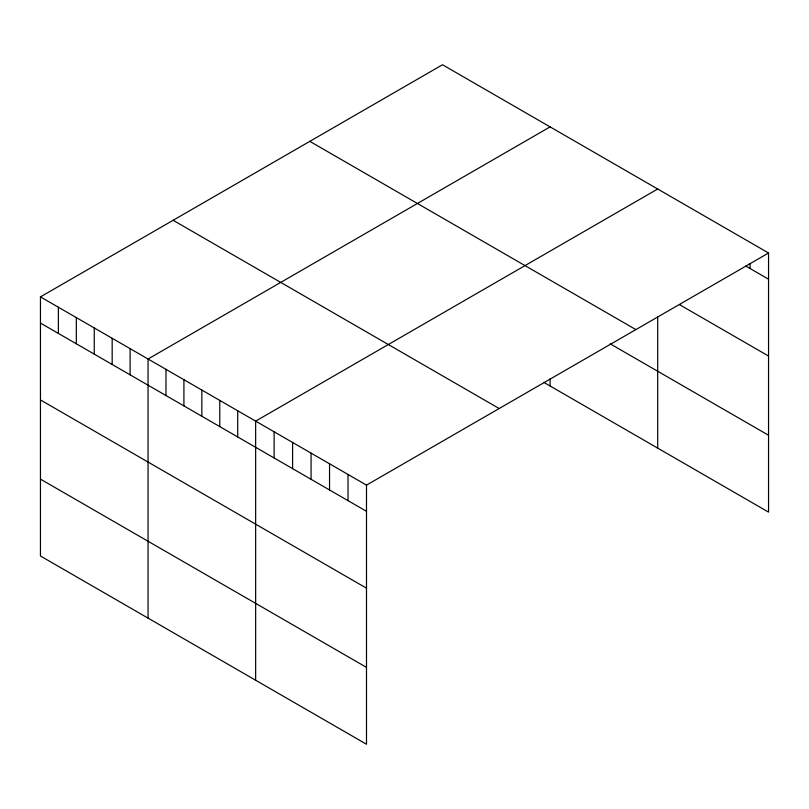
<?xml version="1.0" encoding="UTF-8"?>
<svg xmlns="http://www.w3.org/2000/svg" width="809" height="809" viewBox="0 0 809 809"><rect width="100%" height="100%" fill="white"/><g stroke="black" fill="none" stroke-linecap="round" stroke-linejoin="round"><path stroke-width="1.21" d="M768.55 253.005L366.497 485.127L366.497 744.24L40.45 555.995L40.45 296.883L442.503 64.76L768.55 253.005L768.55 512.117L543.769 382.344M550.1 126.882L148.047 359.004L148.047 618.116M657.697 189.003L255.644 421.125L255.644 680.238M745.726 266.009L768.55 279.186M679.429 304.599L768.55 356.051M309.827 141.363L635.874 329.597M610.229 343.845L768.55 435.252M173.126 220.281L499.173 408.525M40.45 296.883L366.497 485.127M40.45 323.064L366.497 511.308M40.45 399.929L366.497 588.173M40.45 479.13L366.497 667.374M750.074 263.532L750.074 268.517M657.697 316.794L657.697 448.115M550.1 378.794L550.1 385.994M348.022 474.458L348.022 500.64M329.546 463.79L329.546 489.971M311.071 453.121L311.071 479.302M292.595 442.452L292.595 468.633M274.12 431.784L274.12 457.965M237.704 410.77L237.704 436.951M219.775 400.415L219.775 426.596M201.845 390.059L201.845 416.241M183.916 379.704L183.916 405.885M165.976 369.349L165.976 395.54M130.118 348.649L130.118 374.83M112.178 338.293L112.178 364.475M94.249 327.938L94.249 354.12M76.319 317.583L76.319 343.764M58.379 307.238L58.379 333.419"/></g></svg>
